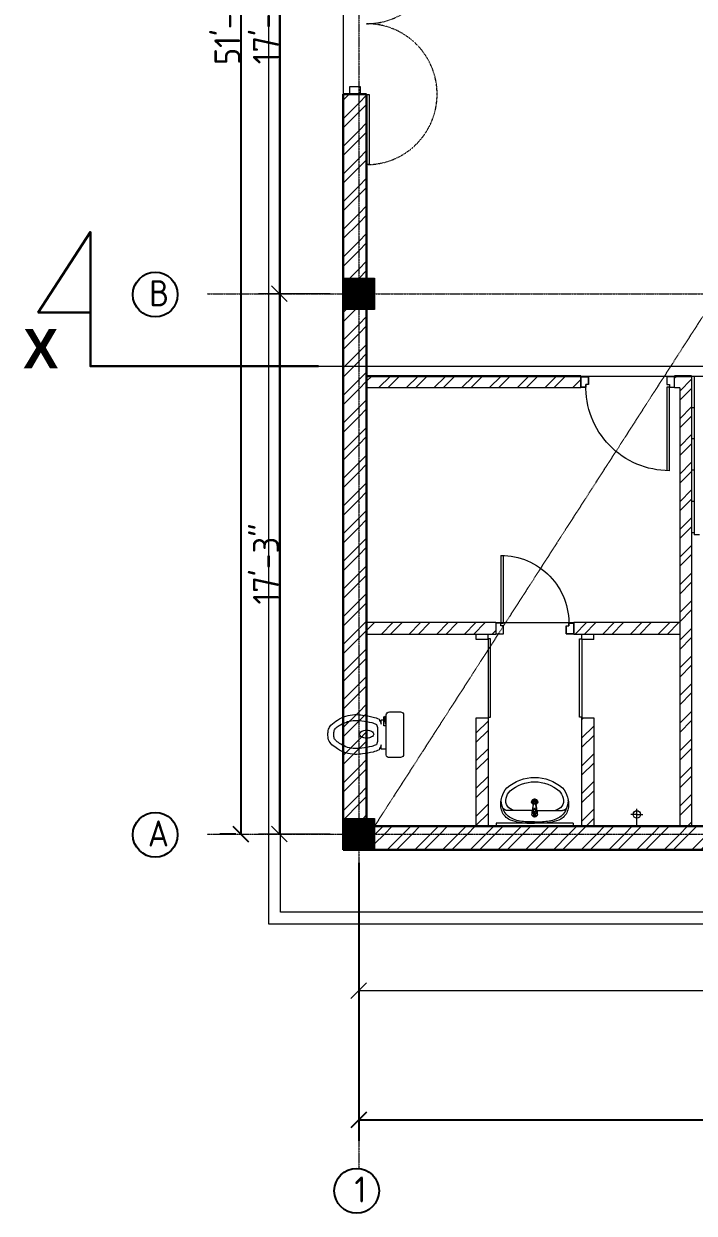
# Model space of a CAD drawing. Extents: x -95606 to 113309, y -42160 to -940.
# Drawn here: x -42643.4 to -42386.5, y -19013.9 to -18558.1 of the extents above; entities that cross this region are included whole.
import ezdxf

# ---------------------------------------------------------------- set-up
doc = ezdxf.new("R2010")
doc.units = 0
doc.header["$LTSCALE"] = 0.02
doc.header["$MEASUREMENT"] = 0
doc.header["$PDMODE"] = 3
doc.header["$PDSIZE"] = -2
for name, pattern in [('ACAD_ISO04W100', [30, 24, -3, 0, -3]), ('CENTERX2', [101.60000000000001, 63.5, -12.7, 12.7, -12.7]), ('DASHED', [0.75, 0.5, -0.25])]:
    doc.linetypes.add(name, pattern=pattern)
doc.layers.get('0').update_dxf_attribs({"linetype": 'CONTINUOUS'})
doc.layers.get('DEFPOINTS').update_dxf_attribs({"linetype": 'CONTINUOUS'})
for name, color, linetype, lineweight in [('DOOR WIN TEXT', 102, 'CONTINUOUS', 25), ('Hatch', 252, 'CONTINUOUS', 9), ('RBH BB WALL', 24, 'CONTINUOUS', 9), ('RBH CENTER LINE', 1, 'ACAD_ISO04W100', 13), ('RBH DIMENSIONS', 8, 'CONTINUOUS', 15), ('RBH FURNISHING', 112, 'CONTINUOUS', 0), ('RBH HAND RAIL - 0.13', 131, 'CONTINUOUS', 13), ('RBH TEXT', 50, 'CONTINUOUS', 13), ('RBH TEXT FRAME', 90, 'CONTINUOUS', 25), ('RBH WALL - 0.13', 253, 'CONTINUOUS', 13), ('RBH WALL - 0.18', 252, 'CONTINUOUS', 18), ('RBH WALL - 0.30', 7, 'CONTINUOUS', 30), ('RBH-FURNITURE', 112, 'CONTINUOUS', 15), ('T', 15, 'CONTINUOUS', 9)]:
    doc.layers.add(name, color=color, linetype=linetype, lineweight=lineweight)
doc.layers.add('RBH DO & WIN', color=7, linetype='CONTINUOUS', lineweight=9, true_color=0x8a008a)
doc.layers.add('RBH STAIRCASE', color=7, linetype='CONTINUOUS', lineweight=15, true_color=0x287763)
doc.styles.add('RBH-225', font='ARIALN.TTF', dxfattribs={"height": 225})
doc.styles.get("Standard").update_dxf_attribs({"font": 'ISOCP'})
doc.dimstyles.new('RBH DIM 01', dxfattribs={"dimtxt": 10, "dimasz": 6, "dimexe": 8, "dimexo": 5, "dimgap": 0.09, "dimtad": 1, "dimdec": 0, "dimzin": 0, "dimdsep": 46, "dimlunit": 4, "dimtxsty": 'Standard', "dimblk": 'OBLIQUE', "dimcen": 0.09, "dimclrd": 4, "dimclre": 1, "dimclrt": 2, "dimadec": 0, "dimazin": 0, "dimtfac": 1, "dimtdec": 0, "dimtofl": 0, "dimtmove": 0, "dimatfit": 3, "dimldrblk": 'OPEN30', "dimfxl": 1, "dimtolj": 1, "dimtzin": 0, "dimlwd": -1, "dimlwe": -1, "dimarcsym": 0})
pattern_1 = [(45, (-411609.7357778816, -522238.592711931), (-5.303300858899106, 5.303300858899107), []), (45, (-411606.2002439816, -522238.592711931), (-5.303300858899106, 5.303300858899107), [])]

# ---------------------------------------------------------------- blocks, each defined once
blk = doc.blocks.new('_Oblique')
at = {"color": 0, "linetype": 'ByBlock', "lineweight": -2}
blk.add_line((-0.5, -0.5), (0.5, 0.5), dxfattribs=at)
blk = doc.blocks.new('*D946')
at = {"layer": 'DEFPOINTS', "color": 0, "lineweight": -2, "ltscale": 0.75, "transparency": 16777216}
for p in [(-42520.99600478176, -18454.60329317254), (-42545.47614968261, -18661.60329317254), (-42520.99600478176, -18661.60329317254)]:
    blk.add_point(p, dxfattribs=at)
at = {"layer": 'RBH DIMENSIONS', "color": 1, "ltscale": 0.75, "transparency": 16777216}
for p, q in [((-42525.99600478176, -18454.60329317254), (-42553.47614968261, -18454.60329317254)), ((-42525.99600478176, -18661.60329317254), (-42553.47614968261, -18661.60329317254))]:
    blk.add_line(p, q, dxfattribs=at)
at = {"layer": 'RBH DIMENSIONS', "color": 4, "ltscale": 0.75, "transparency": 16777216}
blk.add_line((-42545.47614968261, -18454.60329317254), (-42545.47614968261, -18661.60329317254), dxfattribs=at)
at = {"layer": 'RBH DIMENSIONS', "color": 4, "ltscale": 0.75, "transparency": 16777216, "xscale": 6, "yscale": 6, "zscale": 6}
for p, rotation in [((-42545.47614968261, -18454.60329317254), 90), ((-42545.47614968261, -18661.60329317254), 270)]:
    blk.add_blockref('_Oblique', p, dxfattribs=dict(at, rotation=rotation))
at = {"layer": 'RBH DIMENSIONS', "color": 2, "ltscale": 0.75, "transparency": 16777216, "insert": (-42550.5661496826, -18558.10329317255), "char_height": 10, "attachment_point": 5, "rotation": 90}
blk.add_mtext('\\A1;17\'-3"', dxfattribs=at)
blk = doc.blocks.new('_Open30')
at = {"color": 0, "linetype": 'ByBlock', "lineweight": -2}
for p, q in [((-1, 0.26794919), (0, 0)), ((0, 0), (-1, -0.26794919)), ((0, 0), (-1, 0))]:
    blk.add_line(p, q, dxfattribs=at)
blk = doc.blocks.new('*D947')
at = {"layer": 'DEFPOINTS', "color": 0, "lineweight": -2, "ltscale": 0.75, "transparency": 16777216}
for p in [(-42520.99600478176, -18661.60329317254), (-42545.47614968261, -18868.60329317254), (-42520.99600478176, -18868.60329317254)]:
    blk.add_point(p, dxfattribs=at)
at = {"layer": 'RBH DIMENSIONS', "color": 1, "ltscale": 0.75, "transparency": 16777216}
for p, q in [((-42525.99600478176, -18661.60329317254), (-42553.47614968261, -18661.60329317254)), ((-42525.99600478176, -18868.60329317254), (-42553.47614968261, -18868.60329317254))]:
    blk.add_line(p, q, dxfattribs=at)
at = {"layer": 'RBH DIMENSIONS', "color": 4, "ltscale": 0.75, "transparency": 16777216}
blk.add_line((-42545.47614968261, -18661.60329317254), (-42545.47614968261, -18868.60329317254), dxfattribs=at)
at = {"layer": 'RBH DIMENSIONS', "color": 4, "ltscale": 0.75, "transparency": 16777216, "xscale": 6, "yscale": 6, "zscale": 6}
for p, rotation in [((-42545.47614968261, -18661.60329317254), 90), ((-42545.47614968261, -18868.60329317254), 270)]:
    blk.add_blockref('_Oblique', p, dxfattribs=dict(at, rotation=rotation))
at = {"layer": 'RBH DIMENSIONS', "color": 2, "ltscale": 0.75, "transparency": 16777216, "insert": (-42550.5661496826, -18765.10329317255), "char_height": 10, "attachment_point": 5, "rotation": 90}
blk.add_mtext('\\A1;17\'-3"', dxfattribs=at)
blk = doc.blocks.new('*D1050')
at = {"layer": 'DEFPOINTS', "color": 0, "lineweight": -2, "ltscale": 0.75, "transparency": 16777216}
for p in [(-42514.99600478176, -18874.60329317254), (-42209.99600478176, -18884.45929598371), (-42209.99600478176, -18928.60592901973)]:
    blk.add_point(p, dxfattribs=at)
at = {"layer": 'RBH DIMENSIONS', "color": 1, "ltscale": 0.75, "transparency": 16777216}
for p, q in [((-42514.99600478176, -18879.60329317254), (-42514.99600478176, -18936.60592901973)), ((-42209.99600478176, -18889.45929598371), (-42209.99600478176, -18936.60592901973))]:
    blk.add_line(p, q, dxfattribs=at)
at = {"layer": 'RBH DIMENSIONS', "color": 4, "ltscale": 0.75, "transparency": 16777216}
blk.add_line((-42514.99600478176, -18928.60592901973), (-42209.99600478176, -18928.60592901973), dxfattribs=at)
at = {"layer": 'RBH DIMENSIONS', "color": 4, "ltscale": 0.75, "transparency": 16777216, "xscale": 6, "yscale": 6, "zscale": 6, "rotation": 180}
blk.add_blockref('_Oblique', (-42514.99600478176, -18928.60592901973), dxfattribs=at)
at = {"layer": 'RBH DIMENSIONS', "color": 4, "ltscale": 0.75, "transparency": 16777216, "xscale": 6, "yscale": 6, "zscale": 6}
blk.add_blockref('_Oblique', (-42209.99600478176, -18928.60592901973), dxfattribs=at)
at = {"layer": 'RBH DIMENSIONS', "color": 2, "ltscale": 0.75, "transparency": 16777216, "insert": (-42362.49600478176, -18923.51494476776), "char_height": 10, "attachment_point": 5}
blk.add_mtext('\\A1;25\'-5"', dxfattribs=at)
blk = doc.blocks.new('*D1055')
at = {"layer": 'DEFPOINTS', "color": 0, "lineweight": -2, "ltscale": 0.75, "transparency": 16777216}
for p in [(-41103.39273373586, -18841.86979165375), (-42514.99600478176, -18874.60329317254), (-41103.39273373586, -18978.1776479429)]:
    blk.add_point(p, dxfattribs=at)
at = {"layer": 'DOOR WIN TEXT', "color": 1, "ltscale": 0.75, "transparency": 16777216}
for p, q in [((-41103.39273373586, -18846.86979165375), (-41103.39273373586, -18986.1776479429)), ((-42514.99600478176, -18879.60329317254), (-42514.99600478176, -18986.1776479429))]:
    blk.add_line(p, q, dxfattribs=at)
at = {"layer": 'DOOR WIN TEXT', "color": 4, "ltscale": 0.75, "transparency": 16777216}
blk.add_line((-42514.99600478176, -18978.1776479429), (-41103.39273373586, -18978.1776479429), dxfattribs=at)
at = {"layer": 'DOOR WIN TEXT', "color": 4, "ltscale": 0.75, "transparency": 16777216, "xscale": 6, "yscale": 6, "zscale": 6, "rotation": 180}
blk.add_blockref('_Oblique', (-42514.99600478176, -18978.1776479429), dxfattribs=at)
at = {"layer": 'DOOR WIN TEXT', "color": 4, "ltscale": 0.75, "transparency": 16777216, "xscale": 6, "yscale": 6, "zscale": 6}
blk.add_blockref('_Oblique', (-41103.39273373586, -18978.1776479429), dxfattribs=at)
at = {"layer": 'DOOR WIN TEXT', "color": 2, "ltscale": 0.75, "transparency": 16777216, "insert": (-41809.19436925881, -18973.0876479429), "char_height": 10, "attachment_point": 5}
blk.add_mtext('\\A1;117\'-8"', dxfattribs=at)
blk = doc.blocks.new('*D950')
at = {"layer": 'DEFPOINTS', "color": 0, "lineweight": -2, "ltscale": 0.75, "transparency": 16777216}
for p in [(-42557.07311181848, -18247.60329317254), (-42560.26094767994, -18868.60329317254), (-42557.07311181848, -18868.60329317254)]:
    blk.add_point(p, dxfattribs=at)
at = {"layer": 'DOOR WIN TEXT', "color": 1, "ltscale": 0.75, "transparency": 16777216}
for p, q in [((-42562.07311181848, -18247.60329317254), (-42568.26094767994, -18247.60329317254)), ((-42562.07311181848, -18868.60329317254), (-42568.26094767994, -18868.60329317254))]:
    blk.add_line(p, q, dxfattribs=at)
at = {"layer": 'DOOR WIN TEXT', "color": 4, "ltscale": 0.75, "transparency": 16777216}
blk.add_line((-42560.26094767994, -18247.60329317254), (-42560.26094767994, -18868.60329317254), dxfattribs=at)
at = {"layer": 'DOOR WIN TEXT', "color": 4, "ltscale": 0.75, "transparency": 16777216, "xscale": 6, "yscale": 6, "zscale": 6}
for p, rotation in [((-42560.26094767994, -18247.60329317254), 90), ((-42560.26094767994, -18868.60329317254), 270)]:
    blk.add_blockref('_Oblique', p, dxfattribs=dict(at, rotation=rotation))
at = {"layer": 'DOOR WIN TEXT', "color": 2, "ltscale": 0.75, "transparency": 16777216, "insert": (-42565.35094767993, -18558.10329317255), "char_height": 10, "attachment_point": 5, "rotation": 90}
blk.add_mtext('\\A1;51\'-9"', dxfattribs=at)
blk = doc.blocks.new('DW1')
at = {"layer": 'RBH DO & WIN', "ltscale": 0.75}
for points in [[(0, 2), (3, 2), (3, -2), (0, -2)], [(54, 2), (51, 2), (51, -2), (54, -2)], [(-0.1288510268204845, -4.500000000058208), (-0.1288510268204845, -5.500000000058208), (-27, -5.500000000058208), (-27, -4.500000000058208)], [(54.12885102682048, -4.500000000058208), (54.12885102682048, -5.500000000058208), (81, -5.500000000058208), (81, -4.500000000058208)]]:
    blk.add_lwpolyline(points, close=True, dxfattribs=at)
at = {"layer": 'RBH DO & WIN', "linetype": 'DASHED', "ltscale": 0.15}
for centre in [(0, -4.500000000058208), (54, -4.500000000058208)]:
    blk.add_arc(centre, 27, 180, 0, dxfattribs=at)
blk = doc.blocks.new('HT')
at = {"layer": 'RBH BB WALL'}
for p, q in [((-3, 0), (0, 0)), ((-3, -3.999999998719431), (-3, 0)), ((0, 0), (0, -2.999999999767169)), ((29.99999999988358, 9.313225746154785e-10), (32.99999999988358, 9.313225746154785e-10)), ((29.99999999988358, -2.999999999068677), (29.99999999988358, 9.313225746154785e-10)), ((32.99999999988358, 9.313225746154785e-10), (29.99999999988358, 9.313225746154785e-10)), ((29.99999999988358, 9.313225746154785e-10), (29.99999999988358, -2.999999999068677)), ((32.99999999988358, 9.313225746154785e-10), (32.99999999988358, -3.999999999068677)), ((32.99999999988358, -3.99999999802094), (32.99999999988358, 9.313225746154785e-10)), ((-1.000000000349246, -3.999999999534339), (-3, -3.999999998719431)), ((0, -2.999999999767169), (-1.000000000116415, -2.999999999767169)), ((-1.000000000116415, -2.999999999767169), (-1.000000000349246, -3.999999999534339)), ((-1.000000000349246, -3.999999999534339), (-3.492459654808044e-10, -3.999999999534339)), ((-1.000000000349246, -36.01562118687434), (-0.9999999891733751, -3.999999999534339)), ((-3.492459654808044e-10, -3.999999999534339), (-3.492459654808044e-10, -35.99999999970896)), ((29.99999999988358, -2.999999999068677), (30.99999999988358, -2.999999999068677)), ((30.99999999988358, -2.999999999068677), (31.00000000017462, -3.999999998719431)), ((32.99999999988358, -3.999999999068677), (31.00000000017462, -3.999999998311978)), ((31.00000000017462, -3.999999998719431), (32.99999999988358, -3.99999999802094))]:
    blk.add_line(p, q, dxfattribs=at)
blk.add_arc((-1.000000000349246, -3.999999999417923), 32.01562118749514, 270, 1.789910608766917, dxfattribs=at)
blk = doc.blocks.new('WC')
at = {"layer": 'T', "color": 20, "linetype": 'Continuous'}
blk.add_lwpolyline([(5.185914871772638, -7.487984849098211), (5.185914871772638, -5.592378769189053), (3.550270554255348, -5.592378769189053, 0.0305233690984547), (5.4386653411334, -4.740034718662172, 0.0547400935511321), (6.261389080953903, -2.484506639038954, 0.0276815532615558), (7.012927671285524, 1.530480482173516, 0.0379064816251762), (7.173784738965423, 4.511045378399103, 0.0718291389595183), (6.597054907927031, 7.968788086524, 0.07159889264581099), (5.062240501831638, 11.13285129502492, 0.0316332895777253), (3.449414756795248, 13.29372066599171, 0.1104652710986022), (1.542048538502513, 14.56969043948084, 0.072609613058966), (0.4145795971476219, 14.7913590887747, 0.0240610733113487), (-0.4795404054652864, 14.8240629685788, 0.0240610733113488), (-1.373660408078194, 14.7913590887747, 0.072609613058966), (-2.501129349429447, 14.56969043948084, 0.0502769354611629), (-3.978556810250212, 13.7293314425624, 0.0718777976286563), (-5.948142554372224, 11.13285129502492, 0.07159889264581099), (-7.482956960467617, 7.968788086524, 0.0718291389595183), (-8.059686791509648, 4.511045378399103, 0.0379064816251762), (-7.898829723829748, 1.530480482173516, 0.027681553261556), (-7.147291133479938, -2.484506639038954, 0.0547400935511745), (-6.324567393673988, -4.740034718663082, 0.0305233690984476), (-4.436172606781382, -5.592378769189053), (-6.071816924295035, -5.592378769189053), (-6.071816924295035, -6.591743343107737)], format="xyb", dxfattribs=at)
at = {"layer": 'T', "color": 15, "linetype": 'Continuous'}
blk.add_lwpolyline([(4.815718880027362, 1.817051685689875, 0.0379064816252289), (4.958496132518575, 4.462610708472312, 0.0718291389590164), (4.485969481133452, 7.295610659800332, 0.0715988926463217), (3.226707508000345, 9.891614752026724, 0.0868619999494411), (1.939920170180357, 11.65888144056134, 0.1101547250443407), (1.026778147940149, 12.41461597400666, 0.0606315937992031), (-0.4795404054652864, 12.60208791376226, 0.0606315937992031), (-1.985858958870721, 12.41461597400666, 0.1647116893850715), (-3.026634467930762, 11.65888144056134, 0.0570579070422738), (-4.112609560540931, 10.06464330845028, 0.0444558028881388), (-5.371871533659487, 7.295610659800332, 0.0718291389590164), (-5.8443981850628, 4.462610708472312, 0.0379064816252289), (-5.701620932553396, 1.817051685689875, 0.027681553261527), (-4.99518903094713, -1.956959420900602, 0.0547400935513346), (-4.338226023509832, -3.758048217583564, 0.0709025058760243), (-2.722718793099829, -4.203336587857847), (-0.4795404054652864, -4.203336587859666), (1.836816740573794, -4.203336587859666, 0.0709025058760243), (3.452323970983799, -3.758048217581746, 0.054740093551292), (4.109286978402906, -1.956959420901512, 0.0276815532615271)], format="xyb", close=True, dxfattribs=at)
at = {"layer": 'T', "color": 20, "linetype": 'Continuous'}
for points in [[(0.9687650310429488, 0, 0.0590191261804286), (0.840271205803674, 1.084786038702986, 0.0725853768580368), (0.5096370894957545, 1.910860540629983, 0.1066643080517607), (-0.0506469423139606, 2.526744483466245, 0.1562815144078775), (-0.5987958138334762, 2.702364892362311, 0.1562815144078204), (-1.146944685374819, 2.526744483467155, 0.1066643080520516), (-1.707228717184534, 1.910860540629983, 0.0725853768579117), (-2.037862833474264, 1.084786038706624, 0.059019126180507), (-2.166356658713539, 0, 0.0590191261806033), (-2.037862833474264, -1.084786038705715, 0.0725853768582857), (-1.707228717184534, -1.910860540630892, 0.1066643080517848), (-1.146944685374819, -2.526744483468064, 0.1562815144076592), (-0.5987958138334762, -2.70236489236322, 0.1562815144080388), (-0.0506469423139606, -2.526744483467155, 0.1066643080520273), (0.5096370894957545, -1.910860540630892, 0.0725853768577877), (0.840271205803674, -1.084786038704805, 0.0590191261803645)], [(-7.896895772498738, -14.15304770960665), (-0.4795404054652864, -14.15304770960665), (7.157357536549625, -14.15304770960665, 0.4142135623730306), (8.369540339352625, -12.94086490680547), (8.369540339352625, -8.700167651898482, 0.4579617922720282), (7.4027238557087, -7.487984849098211), (-0.4795404054652864, -7.487984849098211), (-7.922713216832108, -7.487984849098211, 0.4186478146182976), (-9.1090785752981, -8.700167651898482), (-9.1090785752981, -12.94086490680547, 0.4142135623730306)]]:
    blk.add_lwpolyline(points, format="xyb", close=True, dxfattribs=at)
for points in [[(-3.719290304057267, -7.501733849440824), (-3.719290304057267, -6.591743343107737), (-7.086874287653245, -6.591743343107737), (-7.399695656121821, -6.737991817339207), (-7.42576410347965, -6.997989104864246), (-7.204182300834418, -7.030488765803965), (-7.099908511333977, -6.89236520680879), (-6.774052919184669, -6.827365884925711), (-4.631685962086976, -7.046738596273826), (-4.631685962086976, -7.485484018971873)], [(-6.071816924295035, -7.487984849098211), (-6.071816924295035, -6.951312819431223)], [(-4.934620047873522, -7.026665615950151), (-4.934620047873522, -7.487984849098211)]]:
    blk.add_lwpolyline(points, dxfattribs=at)
blk = doc.blocks.new('WB')
at = {"layer": 'RBH-FURNITURE'}
for p, q in [((14.75, 0), (-14.75, 0)), ((-14.75, -1.21283693308942), (-14.75, 0)), ((14.75, -1.21283693308942), (14.75, 0)), ((14.75, -1.21283693308942), (-14.75, -1.21283693308942)), ((-3.002595838857815, -1.21283693308942), (2.968590706586838e-09, -1.21283693308942)), ((2.968590706586838e-09, -1.727531433105469), (-3.002595838857815, -1.727531433105469)), ((-0.9728410511161201, -5.677043628704268), (-1.086861541843973, -4.544988488953095)), ((3.002595838916022, -1.21283693308942), (2.968590706586838e-09, -1.21283693308942)), ((2.968590706586838e-09, -1.727531433105469), (3.002595838916022, -1.727531433105469)), ((1.08686154789757, -4.544988488953095), (0.9728410511743277, -5.677043628704268)), ((-11.2257409482263, -6.174346089246683), (-12.2082815557369, -6.815677976468578)), ((-0.9214262514724396, -6.01638126373291), (-10.62913734023459, -6.01638126373291)), ((-0.7926853030803613, -6.866071558033582), (-0.9728410511161201, -5.677043628704268)), ((-0.7926853030803613, -5.604981303156819), (-0.4323738007806242, -8.256873965205159)), ((-0.5764983981498517, -8.364967393805273), (-0.7926853030803613, -6.866071558033582)), ((-0.4323738007806242, -9.02348363387864), (-0.505195447767619, -8.592860436299816)), ((-0.3963426441187039, -9.29371726512909), (-0.4330591707257554, -9.02348363387864)), ((0.4330591767211445, -9.02348363387864), (0.3963426560512744, -9.29371726512909)), ((0.792685303138569, -5.604981303156819), (0.4323738068342209, -8.256873965205159)), ((0.5051954477094114, -8.592860436299816), (0.4323862224700861, -9.023392200353555)), ((0.792685303138569, -6.866071558033582), (0.5764983981498517, -8.364967393805273)), ((0.9728410511743277, -5.677043628704268), (0.792685303138569, -6.866071558033582)), ((0.9214262575260364, -6.01638126373291), (10.62913734017638, -6.01638126373291)), ((11.22574095433811, -6.174346089246683), (12.20828156766947, -6.815677976468578)), ((-12.78497798740864, -9.885228609957267), (-12.87879985861946, -9.986398577690125)), ((-1.367518416082021, -9.304311799874995), (-0.3956076233880594, -9.304311799874995)), ((2.968590706586838e-09, -10.671830224921), (2.968590706586838e-09, -9.654028773191385)), ((0.3956076233880594, -9.304311799874995), (1.367518416140229, -9.304311799874995)), ((12.78497799939942, -9.885228609957267), (12.87879985867767, -9.986398577690125))]:
    blk.add_line(p, q, dxfattribs=at)
for centre, radius in [((2.968590706586838e-09, -4.037626266363077), 0.5139152378585204), ((2.968590706586838e-09, -4.037626266363077), 0.3206772357099268), ((2.968590706586838e-09, -6.073386239877436), 0.6845918515155726), ((2.968590706586838e-09, -6.073386239877436), 0.4323738009572039)]:
    blk.add_circle(centre, radius, dxfattribs=at)
for centre, radius, start, end in [((-7.16209180658916, -7.590965032461099), 5.665218887149563, 120.7623182050483, 165.9134844709627), ((-5.534776818181854, -9.312951570143923), 7.136569396632957, 110.9837550512037, 148.6276441611306), ((-3.521593162498903, -16.03311490995111), 14.82936269009455, 87.99435443451932, 116.1607451574756), ((-3.218700833618641, -15.03207340248628), 13.30629694490798, 89.0694293571599, 111.4765403603433), ((-0.01229743636213243, -4.558665649208706), 1.074651144129656, 89.34433905628772, 179.2707729083678), ((0.01229744229931384, -4.558665649208706), 1.074651144129528, 0.7292270916321703, 90.65566094371226), ((3.521593174431473, -16.03311490995111), 14.82936269009455, 63.83925484252443, 92.00564556548066), ((3.218700836587232, -15.03207341762027), 13.30629696000079, 68.52345963965665, 90.9305706428401), ((5.534776824119035, -9.312951570143923), 7.136569396632957, 31.3723558388694, 69.01624494879628), ((7.162091812526342, -7.590965032461099), 5.665218887149563, 14.08651552903727, 59.23768179495173), ((-4.917371073388495, -8.560703253548127), 8.088074891127143, 163.1195708982508, 198.8785506675534), ((-4.111888620362151, -9.925749122630805), 8.673184022031258, 150.0649124811841, 179.732317059104), ((-10.68866752198664, -6.99715944530908), 0.9825831689544678, 86.5265858884347, 123.1336150171348), ((-7.350851842027623, -9.723860712489113), 3.687053601633872, 97.2542833607589, 195.0893641244774), ((2.968590706586838e-09, -9.304311799874995), 1.171012377592426, 120.0927669608447, 59.90723303915527), ((-0.01229742675786838, -5.531506706902292), 0.9715065877887656, 89.27472476461509, 188.6156485361886), ((2.968590706586838e-09, -9.304311799874995), 0.8107008767947567, 127.5098969284761, 52.49013994350943), ((-0.01801557838916779, -5.62299688445637), 0.7748791799650085, 88.66777963011222, 178.6677796301122), ((0.08044165174942464, -8.284525758586824), 0.6618467239242408, 186.9810572273289, 207.7665555178048), ((0.08044164767488837, -8.28452576440759), 0.6618467175496398, 207.766555329857, 263.0189420169028), ((-0.02026752929668874, -8.201926451409236), 0.4157533022092709, 187.5946449765316, 272.7942158600725), ((-0.02026750956429169, -8.9685361245065), 0.4157533212605161, 187.594643883194, 220.8490104379566), ((0.01229742972645909, -5.53150670445757), 0.971506585220952, 351.3843509544102, 90.72527498861075), ((0.01801558141596615, -5.622996881604195), 0.7748791769162926, 1.332220119671323, 91.33222011633715), ((0.02026753535028547, -8.201926451409236), 0.4157533022092709, 267.2057841399276, 352.4053550234685), ((-0.08044164488092065, -8.284525770228356), 0.6618467122596731, 276.9810582387356, 332.2334449685301), ((0.02026752231176943, -8.968536132073496), 0.4157533134840453, 267.2057858894822, 352.4053571195647), ((-0.08044165186583996, -8.284525758586824), 0.6618467239242407, 332.2334444821952, 353.018942772671), ((7.350851847906597, -9.723860712489113), 3.687053601633872, 344.9106358755226, 82.74571663924108), ((10.68866752495524, -6.997159454214852), 0.9825831781280032, 56.86638503096172, 93.47341435891616), ((4.111888629326131, -9.925749133981299), 8.673184025064035, 0.26768294089596, 29.93508751881592), ((4.917371085321065, -8.560703253548127), 8.08807489112794, 341.1214493324466, 16.88042910174919), ((-4.479929855500814, -8.937872982001863), 8.394755769797676, 195.4747331045889, 223.0441814273127), ((-5.2778393769986, -9.476580703514628), 5.760827717249503, 192.0952891306455, 224.6543184196774), ((0.04908161464845762, -2.553782224596944), 14.46399208055348, 229.3365791502009, 269.8055748570405), ((-0.01519281341461465, -9.272596667346079), 0.3817345584461184, 183.1716785548231, 272.2809415528178), ((-0.02026751631638035, -8.968536138825584), 0.415753306780159, 220.849009551328, 272.7942141105178), ((0.01519282220397145, -9.272596664261073), 0.3817345615892633, 267.7190580332996, 356.8283210309722), ((-0.04908161464845762, -2.553782224596944), 14.46399208055348, 270.1944251429595, 310.663420849799), ((5.27783937996719, -9.47658069327008), 5.760827722301952, 315.3456813515634, 347.9047108693545), ((4.479929855500814, -8.937872982001863), 8.394755769797676, 316.9558185726873, 344.5252668954111), ((0.04908161464845762, -2.553782224596944), 16.13919069229295, 228.6421468456873, 269.8055748570405), ((-0.04908161464845762, -2.553782224596944), 16.13919069229295, 270.1944251429595, 311.3578531543127)]:
    blk.add_arc(centre, radius, start, end, dxfattribs=at)
blk = doc.blocks.new('VF')
at = {"layer": 'RBH FURNISHING', "ltscale": 0.75}
for p, q in [((0, 0), (-4.538272844394669, 0)), ((0, 0), (0, 4.211931593017653)), ((0, -9.016995425045025), (0, 0)), ((0, 0), (4.538272844394669, 0))]:
    blk.add_line(p, q, dxfattribs=at)
blk.add_circle((0, 0), 2.862975221651141, dxfattribs=at)
blk = doc.blocks.new('BGT')
at = {"layer": 'RBH BB WALL'}
for p, q in [((0, 24), (0, 27)), ((0, 27), (4, 27)), ((0, 27), (0, 24)), ((3.999999998835847, 27), (0, 27)), ((3, 24), (0, 24)), ((0, 24), (3, 24)), ((3, 24), (3, 24.99999999988358)), ((3, 24.99999999988358), (3.999999999534339, 25.00000000029104)), ((4, 27), (3.999999999126885, 25.00000000029104)), ((3.999999999708962, 25.00000000029104), (3.999999998835847, 27)), ((0, -3), (0, 0)), ((0, 0), (3, 0)), ((3, 0), (3, -1)), ((3.999999998835847, -3), (0, -3)), ((3, -1), (3.999999999534339, -1.000000000349246)), ((3.999999999534339, -1.000000000349246), (3.999999999534339, -4.074536263942719e-10)), ((3.999999999534339, -4.074536263942719e-10), (30, -4.074536263942719e-10)), ((3.999999999534339, -1.000000000349246), (3.999999998835847, -3)), ((30.01922366238432, -0.9999999983119778), (3.999999999534339, -0.9999999892315827))]:
    blk.add_line(p, q, dxfattribs=at)
blk.add_arc((3.999999999534339, -1.000000000349246), 26.0192236628487, 6.670106611340577e-09, 92.20259816163764, dxfattribs=at)

msp = doc.modelspace()

# ---------------------------------------------------------------- hatches: boundary and pattern name
at = {"layer": 'Hatch', "ltscale": 0.75}
h = msp.add_hatch(dxfattribs=at)
h.set_pattern_fill('ANSI32', color=256, scale=20)
h.set_pattern_definition(pattern_1)
h.paths.add_polyline_path([(-42514.99600478176, -18585.10329317254), (-42520.99600478176, -18585.10329317254), (-42520.99600478176, -18655.60329317254), (-42514.99600478176, -18655.60329317254)])
h = msp.add_hatch(dxfattribs=at)
h.set_pattern_fill('ANSI32', color=256, scale=20)
h.set_pattern_definition(pattern_1)
h.paths.add_polyline_path([(-42511.99600478176, -18585.10329317254), (-42514.99600478176, -18585.10329317254), (-42514.99600478176, -18655.60329317254), (-42511.99600478176, -18655.60329317254)])
h = msp.add_hatch(dxfattribs=at)
h.set_pattern_fill('ANSI32', color=256, scale=20)
h.set_pattern_definition(pattern_1)
h.paths.add_polyline_path([(-42514.99600478176, -18667.60329317254), (-42520.99600478176, -18667.60329317254), (-42520.99600478176, -18689.34663065918), (-42514.99600478176, -18689.34663065918)])
h = msp.add_hatch(dxfattribs=at)
h.set_pattern_fill('ANSI32', color=256, scale=20)
h.set_pattern_definition(pattern_1)
h.paths.add_polyline_path([(-42511.99600478176, -18667.60329317254), (-42514.99600478176, -18667.60329317254), (-42514.99600478176, -18689.34663065918), (-42511.99600478176, -18689.34663065918)])
h = msp.add_hatch(dxfattribs=at)
h.set_pattern_fill('ANSI32', color=256, scale=20)
h.set_pattern_definition(pattern_1)
h.paths.add_polyline_path([(-42514.99600478176, -18689.34663065918), (-42520.99600478176, -18689.34663065918), (-42520.99600478176, -18862.60329317254), (-42514.99600478176, -18862.60329317254)])
h = msp.add_hatch(dxfattribs=at)
h.set_pattern_fill('ANSI32', color=256, scale=20)
h.set_pattern_definition(pattern_1)
h.paths.add_polyline_path([(-42511.99600478176, -18689.34663065918), (-42514.99600478176, -18689.34663065918), (-42514.99600478176, -18862.60329317254), (-42511.99600478176, -18862.60329317254)])
h = msp.add_hatch(dxfattribs=at)
h.set_pattern_fill('ANSI32', color=256, scale=20)
h.set_pattern_definition(pattern_1)
h.paths.add_polyline_path([(-42429.99600478164, -18693.1032931726), (-42511.99600478176, -18693.10329317254), (-42511.99600478176, -18697.60329317254), (-42429.99600478164, -18697.6032931726)])
h = msp.add_hatch(dxfattribs=at)
h.set_pattern_fill('ANSI32', color=256, scale=20)
h.set_pattern_definition(pattern_1)
h.paths.add_polyline_path([(-42387.49600478176, -18693.1032931726), (-42393.99600478176, -18693.1032931726), (-42393.99600478176, -18693.35329317324), (-42393.99600478176, -18697.6032931726), (-42391.99600478176, -18697.6032931726), (-42391.99600478176, -18865.60329317254), (-42387.49600478176, -18865.60329317254)])
h = msp.add_hatch(dxfattribs=at)
h.set_pattern_fill('ANSI32', color=256, scale=20)
h.set_pattern_definition(pattern_1)
h.paths.add_polyline_path([(-42462.55433418277, -18787.6032931726), (-42511.99600478176, -18787.60329317254), (-42511.99600478176, -18792.1032931726), (-42462.55433418277, -18792.1032931726), (-42462.55433418277, -18791.85329317201)])
h = msp.add_hatch(dxfattribs=at)
h.set_pattern_fill('ANSI32', color=256, scale=20)
h.set_pattern_definition(pattern_1)
h.paths.add_polyline_path([(-42391.99600478176, -18787.6032931726), (-42432.55433418277, -18787.6032931726), (-42432.55433418277, -18792.1032931726), (-42391.99600478176, -18792.10329317265)])
h = msp.add_hatch(dxfattribs=at)
h.set_pattern_fill('ANSI32', color=256, scale=20)
h.set_pattern_definition(pattern_1)
h.paths.add_polyline_path([(-42465.49600478176, -18824.10329317254), (-42469.99600478176, -18824.10329317254), (-42469.99600478176, -18865.60329317254), (-42465.49600478176, -18865.60329317254)])
h = msp.add_hatch(dxfattribs=at)
h.set_pattern_fill('ANSI32', color=256, scale=20)
h.set_pattern_definition(pattern_1)
h.paths.add_polyline_path([(-42424.99600478176, -18824.1032931726), (-42429.49600478176, -18824.1032931726), (-42429.49600478176, -18865.60329317254), (-42424.99600478176, -18865.60329317254)])
h = msp.add_hatch(dxfattribs=at)
h.set_pattern_fill('ANSI32', color=256, scale=20)
h.set_pattern_definition(pattern_1)
h.paths.add_polyline_path([(-42215.99600478182, -18865.60329317254), (-42508.99600478176, -18865.60329317254), (-42508.99600478176, -18868.60329317254), (-42215.99600478182, -18868.60329317254)])
h = msp.add_hatch(dxfattribs=at)
h.set_pattern_fill('ANSI32', color=256, scale=20)
h.set_pattern_definition(pattern_1)
h.paths.add_polyline_path([(-42215.99600478182, -18868.60329317254), (-42508.99600478176, -18868.60329317254), (-42508.99600478176, -18874.60329317254), (-42215.99600478182, -18874.60329317254)])
at = {"layer": 'RBH DIMENSIONS'}
h = msp.add_hatch(dxfattribs=at)
h.set_pattern_fill('ANSI31', color=6)
h.set_pattern_definition([(45, (-411938.7160235614, -520756.7002727318), (-0.08838834764831843, 0.08838834764831845), [])])
h.paths.add_polyline_path([(-42520.99600478176, -18655.60329317254), (-42520.99600478176, -18667.60329317254), (-42508.99600478176, -18667.60329317254), (-42508.99600478176, -18655.60329317254)])
h = msp.add_hatch(dxfattribs=at)
h.set_pattern_fill('ANSI31', color=6)
h.set_pattern_definition([(45, (-411938.7160235614, -520963.7002727318), (-0.08838834764831843, 0.08838834764831845), [])])
h.paths.add_polyline_path([(-42520.99600478176, -18862.60329317254), (-42520.99600478176, -18874.60329317254), (-42508.99600478176, -18874.60329317254), (-42508.99600478176, -18862.60329317254)])

# ---------------------------------------------------------------- linework, layer by layer
at = {"layer": 'RBH CENTER LINE', "linetype": 'CENTERX2', "ltscale": 0.12}
for p, q in [((-42514.99600478176, -18187.33983818301), (-42514.99600478176, -18996.79056160913)), ((-42112.99600478176, -18250.60329317254), (-42508.99600478176, -18865.60329317254)), ((-42573.16050255754, -18661.60329317254), (-40815.45717651177, -18661.60329317254)), ((-42573.16050255754, -18868.60329317254), (-40815.45717651177, -18868.60329317254))]:
    msp.add_line(p, q, dxfattribs=at)
at = {"layer": 'RBH DIMENSIONS', "ltscale": 0.75}
for points in [[(-42520.99600478176, -18655.60329317254), (-42508.99600478176, -18655.60329317254), (-42508.99600478176, -18667.60329317254), (-42520.99600478176, -18667.60329317254)], [(-42520.99600478176, -18655.60329317254), (-42508.99600478176, -18655.60329317254), (-42508.99600478176, -18667.60329317254), (-42520.99600478176, -18667.60329317254)], [(-42520.99600478176, -18655.60329317254), (-42508.99600478176, -18655.60329317254), (-42508.99600478176, -18667.60329317254), (-42520.99600478176, -18667.60329317254)], [(-42520.99600478176, -18862.60329317254), (-42508.99600478176, -18862.60329317254), (-42508.99600478176, -18874.60329317254), (-42520.99600478176, -18874.60329317254)], [(-42520.99600478176, -18862.60329317254), (-42508.99600478176, -18862.60329317254), (-42508.99600478176, -18874.60329317254), (-42520.99600478176, -18874.60329317254)], [(-42520.99600478176, -18862.60329317254), (-42508.99600478176, -18862.60329317254), (-42508.99600478176, -18874.60329317254), (-42520.99600478176, -18874.60329317254)]]:
    msp.add_lwpolyline(points, close=True, dxfattribs=at)
at = {"layer": 'RBH HAND RAIL - 0.13', "ltscale": 5}
msp.add_line((-42386.49600478176, -18693.1032931726), (-42386.49600478176, -18753.92456553951), dxfattribs=at)
at = {"layer": 'RBH STAIRCASE', "ltscale": 5}
for p, q in [((-42387.49600478176, -18693.10329314768), (-42345.49600478176, -18693.10329314768)), ((-42387.49600478176, -18705.10329314768), (-42386.49600478176, -18705.10329314763)), ((-42387.49600478176, -18717.10329314768), (-42386.49600478182, -18717.10329314774)), ((-42387.49600478176, -18729.10329314768), (-42386.49600478182, -18729.10329314774)), ((-42387.49600478176, -18741.10329314768), (-42386.49600478176, -18741.10329314768)), ((-42387.49600478176, -18753.10329314768), (-42386.49600478182, -18753.10329314768))]:
    msp.add_line(p, q, dxfattribs=at)
at = {"layer": 'RBH TEXT FRAME'}
for centre in [(-42592.99286445045, -18661.87891515145), (-42592.99286445051, -18868.87891515151), (-42515.82455067478, -19005.32893365108)]:
    msp.add_circle(centre, 8.578478036564773, dxfattribs=at)
at = {"layer": 'RBH WALL - 0.13', "lineweight": 5, "ltscale": 0.75}
for p, q in [((-42429.99600478176, -18697.6032931726), (-42429.99600478176, -18693.1032931726)), ((-42393.99600478176, -18697.6032931726), (-42393.99600478176, -18693.1032931726)), ((-42387.49600478176, -18693.1032931726), (-42387.49600478176, -18865.60329317254)), ((-42429.99600478176, -18697.6032931726), (-42511.99600478176, -18697.60329317254)), ((-42391.99600478176, -18697.6032931726), (-42393.99600478176, -18697.6032931726)), ((-42391.99600478176, -18697.60329317254), (-42391.99600478176, -18865.60329317254)), ((-42384.49600478182, -18753.92456553951), (-42386.49600478176, -18753.92456553951)), ((-42462.55433418277, -18787.6032931726), (-42511.99600478182, -18787.60329317254)), ((-42462.55433418277, -18787.6032931726), (-42462.55433418277, -18792.1032931726)), ((-42462.55433418277, -18787.6032931726), (-42432.55433418271, -18787.6032931726)), ((-42391.99600478182, -18787.6032931726), (-42432.55433418271, -18787.6032931726)), ((-42432.55433418271, -18787.6032931726), (-42432.55433418271, -18792.10329317271)), ((-42462.55433418277, -18792.1032931726), (-42511.77076843283, -18792.1032931726)), ((-42469.99600478176, -18794.10329317254), (-42469.99600478176, -18792.10329317254)), ((-42465.49600478176, -18794.1032931726), (-42469.99600478176, -18794.10329317265)), ((-42465.49600478176, -18794.10329317254), (-42465.49600478176, -18792.10329317254)), ((-42391.77076843283, -18792.10329317265), (-42432.55433418277, -18792.1032931726)), ((-42429.49600478176, -18794.10329317254), (-42429.49600478176, -18792.10329317254)), ((-42424.99600478176, -18794.1032931726), (-42429.49600478176, -18794.10329317265)), ((-42424.99600478176, -18794.10329317254), (-42424.99600478176, -18792.10329317254))]:
    msp.add_line(p, q, dxfattribs=at)
for points in [[(-42465.49600478176, -18823.78321930294), (-42464.49600478176, -18823.78321930294), (-42464.49600478176, -18793.78321930294), (-42465.49600478176, -18793.78321930294)], [(-42429.49600478176, -18823.78321930294), (-42430.49600478176, -18823.78321930294), (-42430.49600478176, -18793.78321930294), (-42429.49600478176, -18793.78321930294)]]:
    msp.add_lwpolyline(points, close=True, dxfattribs=at)
for points in [[(-42469.99600478176, -18865.60329317254), (-42469.99600478176, -18824.10329317254), (-42465.49600478176, -18824.10329317254), (-42465.49600478176, -18865.60329317254)], [(-42429.49600478176, -18865.60329317254), (-42429.49600478176, -18824.1032931726), (-42424.99600478176, -18824.1032931726), (-42424.99600478176, -18865.60329317254)]]:
    msp.add_lwpolyline(points, dxfattribs=at)
at = {"layer": 'RBH WALL - 0.18', "ltscale": 0.75}
for p, q in [((-42549.49600478182, -18903.10329317254), (-42549.49600478176, -18159.10329317289)), ((-42544.99600478176, -18898.60329317248), (-42544.99600478182, -18163.60329317283)), ((-42520.99600478176, -18531.10329317254), (-42520.99600478176, -18585.10329317254)), ((-42429.99600478176, -18693.1032931726), (-42393.99600478176, -18693.1032931726)), ((-41102.3927337358, -18898.60329317242), (-42544.99600478182, -18898.60329317248)), ((-41097.3927337358, -18903.10329317254), (-42549.49600478182, -18903.10329317254))]:
    msp.add_line(p, q, dxfattribs=at)
at = {"layer": 'RBH WALL - 0.18', "color": 3, "ltscale": 0.75}
msp.add_line((-42530.50127397549, -18689.34663065918), (-41714.28455185374, -18689.34663065918), dxfattribs=at)
at = {"layer": 'RBH WALL - 0.30', "ltscale": 0.75}
for p, q in [((-42520.99600478176, -18874.60329317254), (-42520.99600478176, -18585.10329317248)), ((-42520.99600478176, -18585.10329317254), (-42511.99600478176, -18585.10329317254)), ((-42511.99600478176, -18655.60329317254), (-42511.99600478176, -18585.10329317254)), ((-42511.99600478176, -18862.60329317254), (-42511.99600478176, -18667.60329317254)), ((-42429.99600478176, -18693.1032931726), (-42511.99600478176, -18693.10329317254)), ((-42387.49600478176, -18693.1032931726), (-42393.99600478176, -18693.1032931726)), ((-42215.99600478182, -18865.60329317254), (-42508.99600478176, -18865.60329317254)), ((-42215.99600478182, -18865.60329317254), (-42508.99600478176, -18865.60329317254)), ((-42050.11199466402, -18874.60329317254), (-42520.99600478176, -18874.60329317254))]:
    msp.add_line(p, q, dxfattribs=at)
msp.add_lwpolyline([(-42530.50127397549, -18689.34663065918), (-42617.84606182734, -18689.34663065918), (-42617.84606182734, -18637.90297257655), (-42637.8105991459, -18668.76917357375), (-42617.84606182734, -18668.76917357375)], dxfattribs=at)

# ---------------------------------------------------------------- block references
at = {"layer": 'DOOR WIN TEXT', "rotation": 90}
msp.add_blockref('DW1', (-42516.4960047817, -18585.10329317254), dxfattribs=at)
at = {"layer": 'RBH WALL - 0.13', "lineweight": 5, "ltscale": 0.75, "xscale": -1}
msp.add_blockref('HT', (-42396.99600478176, -18693.35329317324), dxfattribs=at)
for name, p, rotation in [('BGT', (-42459.55433418277, -18791.85329317201), 270), ('WC', (-42511.99600478176, -18830.91503657999), 90)]:
    msp.add_blockref(name, p, dxfattribs=dict(at, rotation=rotation))
at = {"layer": 'RBH WALL - 0.30', "xscale": -1, "rotation": 180}
msp.add_blockref('WB', (-42447.6260612542, -18865.60329317254), dxfattribs=at)
at = {"layer": 'RBH WALL - 0.30', "xscale": 0.5, "yscale": 0.5, "zscale": 0.5}
msp.add_blockref('VF', (-42408.49600478176, -18861.09479546005), dxfattribs=at)

# ---------------------------------------------------------------- texts
at = {"layer": 'RBH TEXT', "char_height": 10, "attachment_point": 1}
for s, insert in [('\\pi9.3262;B', (-42604.65535384878, -18656.38138045108)), ('\\pi8.8262;A', (-42604.65535384884, -18863.38138045113)), ('\\pi10.826;1', (-42527.4870400731, -18999.8313989507))]:
    msp.add_mtext_dynamic_manual_height_columns(s, width=23.652444724401, gutter_width=1, heights=[0], dxfattribs=dict(at, insert=insert))
at = {"layer": 'RBH TEXT', "color": 0, "insert": (-42673.40911510332, -18675.10304679656), "char_height": 15, "attachment_point": 1, "style": 'RBH-225'}
msp.add_mtext_dynamic_manual_height_columns('\\pi29.87;{\\fStylus BT|b1|i0|c0|p34;X}', width=70.71517051081175, gutter_width=1, heights=[0], dxfattribs=at)

# ---------------------------------------------------------------- dimensions: what is measured, and where the dimension line sits
at = {"layer": 'DOOR WIN TEXT', "ltscale": 0.75}
dim = msp.add_linear_dim(base=(-42560.26094767994, -18868.60329317254), p1=(-42557.07311181848, -18247.60329317254), p2=(-42557.07311181848, -18868.60329317254), angle=90, dimstyle='RBH DIM 01', dxfattribs=at)
dim.commit()
dim.dimension.update_dxf_attribs({"geometry": '*D950', "text_midpoint": (-42565.35094767993, -18558.10329317255)})
dim = msp.add_linear_dim(base=(-41103.39273373586, -18978.1776479429), p1=(-42514.99600478176, -18874.60329317254), p2=(-41103.39273373586, -18841.86979165375), dimstyle='RBH DIM 01', dxfattribs=at)
dim.commit()
dim.dimension.update_dxf_attribs({"geometry": '*D1055', "text_midpoint": (-41809.19436925881, -18973.0876479429)})
at = {"layer": 'RBH DIMENSIONS', "ltscale": 0.75}
for base, p1, p2, picture, middle in [((-42545.47614968261, -18661.60329317254), (-42520.99600478176, -18454.60329317254), (-42520.99600478176, -18661.60329317254), '*D946', (-42550.5661496826, -18558.10329317255)), ((-42545.47614968261, -18868.60329317254), (-42520.99600478176, -18661.60329317254), (-42520.99600478176, -18868.60329317254), '*D947', (-42550.5661496826, -18765.10329317255))]:
    dim = msp.add_linear_dim(base=base, p1=p1, p2=p2, angle=90, dimstyle='RBH DIM 01', dxfattribs=at)
    dim.commit()
    dim.dimension.update_dxf_attribs({"geometry": picture, "text_midpoint": middle})
dim = msp.add_linear_dim(base=(-42209.99600478176, -18928.60592901973), p1=(-42514.99600478176, -18874.60329317254), p2=(-42209.99600478176, -18884.45929598371), dimstyle='RBH DIM 01', dxfattribs=at)
dim.commit()
dim.dimension.update_dxf_attribs({"geometry": '*D1050', "text_midpoint": (-42362.49600478176, -18923.51494476776)})

doc.saveas('drawing.dxf')
